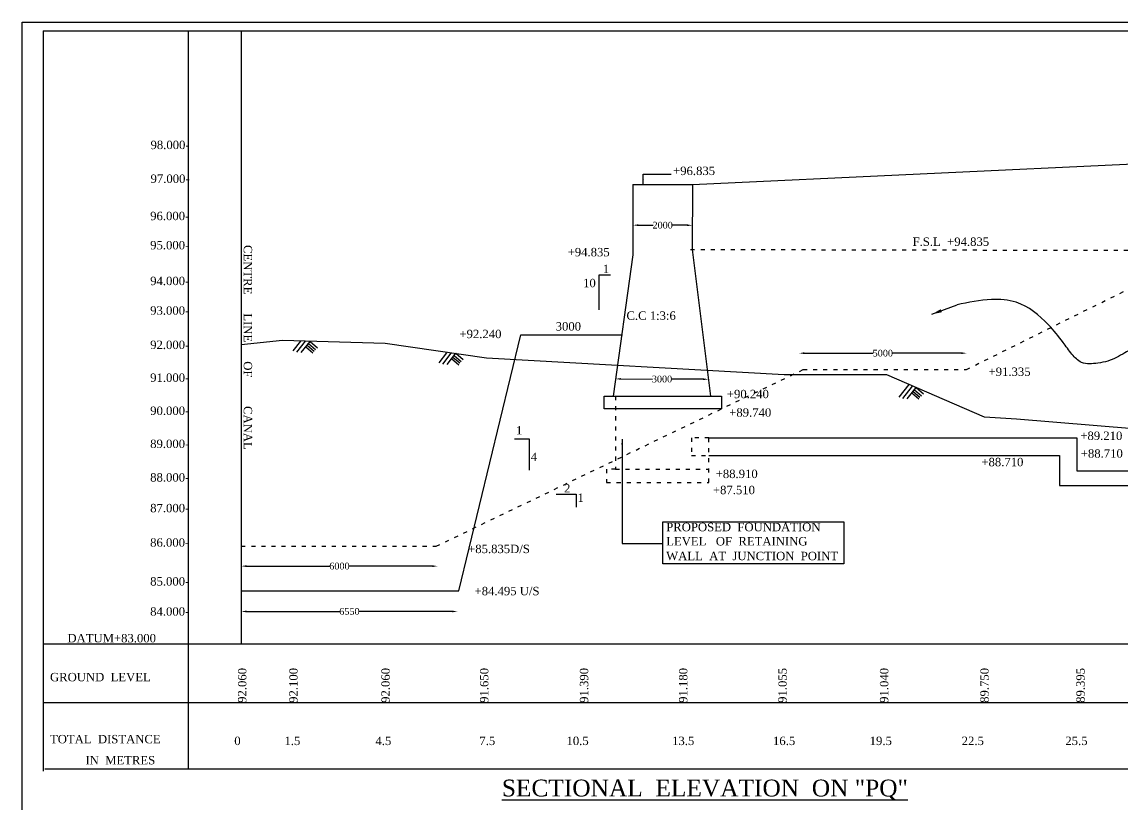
# Model space of a CAD drawing. Header units: millimetres. Extents: x 3743 to 70405, y 1301 to 52870.
# Drawn here: x 3743 to 36522, y 29570 to 52870 of the extents above; entities that cross this region are included whole.
import ezdxf

# ---------------------------------------------------------------- set-up
doc = ezdxf.new("R2010")
doc.units = ezdxf.units.MM
doc.header["$MEASUREMENT"] = 0
doc.header["$PDMODE"] = 66
doc.header["$PDSIZE"] = 170
doc.linetypes.add('ACAD_ISO03W100', pattern=[30, 12, -18])
for name, color, linetype in [('DIM', 5, 'Continuous'), ('DOT LINE', 3, 'ACAD_ISO03W100'), ('DWG. LINE', 1, 'Continuous'), ('HATCH', 2, 'Continuous'), ('TEXT', 7, 'Continuous')]:
    doc.layers.add(name, color=color, linetype=linetype)
doc.layers.add('TITLE', color=7, linetype='Continuous', lineweight=30)
doc.styles.get("Standard").update_dxf_attribs({"font": 'TIMES.TTF', "height": 200})
doc.dimstyles.get("Standard").update_dxf_attribs({"dimtxt": 200, "dimasz": 160, "dimexe": 0.18, "dimexo": 0.0625, "dimgap": 0.09, "dimtad": 0, "dimtih": 1, "dimtoh": 1, "dimdec": 1, "dimzin": 0, "dimdsep": 46, "dimtxsty": 'Standard', "dimcen": 0.09, "dimse1": 1, "dimse2": 1, "dimclrd": 5, "dimclre": 5, "dimclrt": 4, "dimadec": 0, "dimazin": 0, "dimtfac": 1, "dimtdec": 1, "dimtofl": 0, "dimtmove": 0, "dimatfit": 3, "dimfxl": 1, "dimtolj": 1, "dimtzin": 0, "dimarcsym": 0})

# ---------------------------------------------------------------- blocks, each defined once
blk = doc.blocks.new('*D3')
at = {"layer": 'Defpoints', "color": 0}
for p in [(10271, 36785), (16118, 36785), (16118, 36678)]:
    blk.add_point(p, dxfattribs=at)
at = {"layer": 'DIM', "color": 5, "lineweight": -2}
for p, q in [((10431, 36678), (12911, 36678)), ((15958, 36678), (13478, 36678))]:
    blk.add_line(p, q, dxfattribs=at)
at = {"layer": 'DIM', "color": 5}
for points in [[(10431, 36704), (10431, 36651), (10271, 36678)], [(15958, 36704), (15958, 36651), (16118, 36678)]]:
    blk.add_solid(points, dxfattribs=at)
at = {"layer": 'DIM', "color": 4, "insert": (13194, 36678), "char_height": 200, "attachment_point": 5}
blk.add_mtext('\\A1;6000', dxfattribs=at)
blk = doc.blocks.new('*D4')
at = {"layer": 'Defpoints', "color": 0}
for p in [(10271, 35382), (16711, 35382), (16711, 35329)]:
    blk.add_point(p, dxfattribs=at)
at = {"layer": 'DIM', "color": 5, "lineweight": -2}
for p, q in [((10431, 35329), (13207, 35329)), ((16551, 35329), (13775, 35329))]:
    blk.add_line(p, q, dxfattribs=at)
at = {"layer": 'DIM', "color": 5}
for points in [[(10431, 35355), (10431, 35302), (10271, 35329)], [(16551, 35355), (16551, 35302), (16711, 35329)]]:
    blk.add_solid(points, dxfattribs=at)
at = {"layer": 'DIM', "color": 4, "insert": (13491, 35329), "char_height": 200, "attachment_point": 5}
blk.add_mtext('\\A1;6550', dxfattribs=at)
blk = doc.blocks.new('*D5')
at = {"layer": 'Defpoints', "color": 0, "lineweight": 70}
for p in [(21414, 42211), (24182, 42239), (24182, 42201)]:
    blk.add_point(p, dxfattribs=at)
at = {"layer": 'DIM', "color": 5, "lineweight": -2}
for p, q in [((21574, 42248), (22514, 42245)), ((24022, 42239), (23082, 42243))]:
    blk.add_line(p, q, dxfattribs=at)
at = {"layer": 'DIM', "color": 5, "lineweight": 70}
for points in [[(21574, 42275), (21574, 42222), (21414, 42249)], [(24022, 42266), (24022, 42213), (24182, 42239)]]:
    blk.add_solid(points, dxfattribs=at)
at = {"layer": 'DIM', "color": 4, "insert": (22798, 42244), "char_height": 200, "attachment_point": 5}
blk.add_mtext('\\A1;3000', dxfattribs=at)
blk = doc.blocks.new('*D6')
at = {"layer": 'Defpoints', "color": 0, "lineweight": 70}
for p in [(26879, 43028), (31866, 43028), (31866, 43015)]:
    blk.add_point(p, dxfattribs=at)
at = {"layer": 'DIM', "color": 5, "lineweight": -2}
for p, q in [((27039, 43015), (29089, 43015)), ((31706, 43015), (29656, 43015))]:
    blk.add_line(p, q, dxfattribs=at)
at = {"layer": 'DIM', "color": 5, "lineweight": 70}
for points in [[(27039, 43042), (27039, 42988), (26879, 43015)], [(31706, 43042), (31706, 42988), (31866, 43015)]]:
    blk.add_solid(points, dxfattribs=at)
at = {"layer": 'DIM', "color": 4, "insert": (29372, 43015), "char_height": 200, "attachment_point": 5}
blk.add_mtext('\\A1;5000', dxfattribs=at)
blk = doc.blocks.new('*D8')
at = {"layer": 'Defpoints', "color": 0, "lineweight": 70}
for p in [(21934, 46817), (23700, 46822), (23700, 46814)]:
    blk.add_point(p, dxfattribs=at)
at = {"layer": 'DIM', "color": 5, "lineweight": -2}
for p, q in [((22094, 46825), (22530, 46824)), ((23540, 46822), (23104, 46823))]:
    blk.add_line(p, q, dxfattribs=at)
at = {"layer": 'DIM', "color": 5, "lineweight": 70}
for points in [[(22094, 46852), (22093, 46798), (21934, 46825)], [(23540, 46849), (23540, 46795), (23700, 46822)]]:
    blk.add_solid(points, dxfattribs=at)
at = {"layer": 'DIM', "color": 4, "insert": (22817, 46823), "char_height": 200, "attachment_point": 5}
blk.add_mtext('\\A1;2000', dxfattribs=at)

msp = doc.modelspace()

# ---------------------------------------------------------------- linework, layer by layer
at = {"layer": 'DIM'}
msp.add_spline([(36799.8, 43155.54), (36574.23, 43023.4), (36071.4, 42782.03), (35772.23, 42720.29), (35290.88, 42742.45), (35002.95, 42983.82), (34737.12, 43337.94), (34302.92, 43860.83), (33346.48, 44529.02), (32603.31, 44609.47), (31582.85, 44455.77)], degree=3, dxfattribs=at)
at = {"layer": 'DOT LINE', "ltscale": 10}
for points in [[(10271, 37271), (16076.5, 37271), (26998.5, 42526.5), (31858.5, 42526.5), (44968.5, 49036.5)], [(23649, 46103.5), (38998.06, 46071.77)], [(21409.5, 41736), (21409.5, 39562.5), (21147, 39562.5), (21147, 39168), (24193, 39168), (24193, 40497), (23673.5, 40497), (23673.5, 39974), (24193, 39974)], [(21409.5, 39562.5), (24193, 39562.5)]]:
    msp.add_lwpolyline(points, dxfattribs=at)
at = {"layer": 'DWG. LINE'}
for p, q in [((4367.86, 52610.27), (54584.19, 52610.27)), ((4367.86, 52610.27), (4367.86, 30579.09)), ((23702.5, 48030.5), (44968.5, 49036.5)), ((21266.77, 45335.27), (20921.21, 45335.27)), ((20921.21, 45335.27), (20921.21, 44305.4)), ((18403.93, 40461.43), (18841.05, 40461.43)), ((18841.05, 40461.43), (18841.05, 39530.09)), ((19647.12, 38823.95), (20237.94, 38823.95)), ((20237.94, 38823.95), (20237.94, 38435.41))]:
    msp.add_line(p, q, dxfattribs=at)
for points in [[(8689.5, 52610.27), (8689.5, 30641.1)], [(10271, 52610.27), (10271, 34361)], [(21933.5, 48030.5), (21933.5, 45945.5), (21347.51, 41736)], [(21933.5, 48030.5), (23702.5, 48030.5), (23698.52, 46103.4), (24239.35, 41736)], [(10271, 35944.5), (16748.5, 35944.5), (18594.5, 43564), (21619, 43564)], [(36836.5, 40766), (33354.5, 41047), (32399.5, 41110), (29491.5, 42368), (26432.5, 42368), (17572, 42870), (14551.5, 43300.5), (11493.5, 43392.5), (10271, 43268)], [(24193, 40497), (35152, 40497), (35152, 39513.5), (47571, 39513.5), (47571, 39078)], [(24193, 39974), (34630.5, 39974), (34630.5, 39078), (47571, 39078)], [(4401, 34361), (51304.5, 34361), (51304.5, 30641.1)], [(51304.5, 32609.5), (4382.5, 32609.5)], [(4427.04, 30641.1), (51348.72, 30641.1)]]:
    msp.add_lwpolyline(points, dxfattribs=at)
for points in [[(21080, 41736), (24565.65, 41736), (24565.65, 41355.85), (21080, 41355.85)], [(22822.58, 37999.42), (28206.43, 37999.42), (28206.43, 36745.16), (22822.58, 36745.16)]]:
    msp.add_lwpolyline(points, close=True, dxfattribs=at)
at = {"layer": 'HATCH'}
for p, q in [((11819.42, 43083.69), (12048.32, 43375.81)), ((11928.53, 43046.21), (12183.61, 43371.74)), ((12058.1, 43032.59), (12320.62, 43367.62)), ((12271.21, 43304.55), (12481.29, 43123.92)), ((12320.62, 43367.62), (12540.72, 43178.36)), ((12195.96, 43208.52), (12405.85, 43028.05)), ((12232.56, 43255.23), (12436.38, 43079.97)), ((16158.22, 42728.72), (16387.12, 43020.84)), ((16267.33, 42691.25), (16522.41, 43016.77)), ((16396.9, 42677.62), (16659.42, 43012.65)), ((16610.01, 42949.59), (16820.08, 42768.95)), ((16659.42, 43012.65), (16879.52, 42823.4)), ((16534.76, 42853.56), (16744.65, 42673.09)), ((16571.35, 42900.26), (16775.18, 42725.01)), ((29861.32, 41707.31), (30154.35, 42081.25)), ((29970.43, 41669.83), (30257.76, 42036.51)), ((30100, 41656.21), (30362.53, 41991.24)), ((30362.53, 41991.24), (30582.63, 41801.98)), ((30237.87, 41832.14), (30447.76, 41651.67)), ((30274.46, 41878.85), (30478.28, 41703.59)), ((30313.11, 41928.17), (30523.19, 41747.53))]:
    msp.add_line(p, q, dxfattribs=at)
at = {"layer": 'TITLE'}
msp.add_lwpolyline([(3743.03, 52869.78), (70345.6, 52869.78), (70345.6, 1300.79), (3743.03, 1300.79)], close=True, dxfattribs=at)

# ---------------------------------------------------------------- texts
at = {"layer": 'TEXT'}
for s, p in [('98.000-', (7568.99, 49088.23)), ('+96.835', (23126.51, 48315.77)), ('97.000-', (7569.4, 48082.88)), ('96.000-', (7559.08, 46973.85)), ('95.000-', (7559.08, 46104.79)), ('F.S.L  +94.835', (30257.85, 46207.8)), ('+94.835', (19988.68, 45897.88)), ('1', (21032.81, 45397.64)), ('94.000-', (7559.08, 45040.44)), ('10', (20448.55, 44977.64)), ('93.000-', (7559.08, 44159.87)), ('C.C 1:3:6', (21739.94, 44008.21)), ('3000', (19631.84, 43688.79)), ('+92.240', (16766.43, 43462.35)), ('92.000-', (7559.08, 43138.16)), ('91.000-', (7559.08, 42161.66)), ('+91.335', (32519.62, 42337.92)), ('+90.240', (24728.32, 41674.89)), ('90.000-', (7559.08, 41177.05)), ('+89.740', (24798.73, 41124.92)), ('1', (18450.87, 40595.33)), ('+89.210', (35252.12, 40432.57)), ('89.000-', (7559.08, 40192.78)), ('4', (18891.2, 39807.8)), ('+88.710', (35266.35, 39906.47)), ('+88.710', (32306.14, 39650.53)), ('88.000-', (7559.08, 39194.83)), ('+88.910', (24396.27, 39298.79)), ('2', (19880.93, 38869.48)), ('+87.510', (24313.06, 38819.16)), ('1', (20283.24, 38589.55)), ('87.000-', (7559.08, 38280.65)), ('PROPOSED  FOUNDATION', (22922.58, 37716.17)), ('86.000-', (7557.84, 37256.55)), ('LEVEL   OF  RETAINING', (22922.58, 37293.73)), ('+85.835D/S', (17024.6, 37065.38)), ('WALL  AT  JUNCTION  POINT', (22922.58, 36854.9)), ('85.000-', (7559.08, 36100.2)), ('+84.495 U/S', (17216.92, 35811.49)), ('84.000-', (7559.08, 35204.21)), ('DATUM+83.000', (5095.44, 34409.03)), ('GROUND  LEVEL', (4576.39, 33250.85)), ('TOTAL  DISTANCE', (4576.39, 31405.26)), ('0', (10063.53, 31353.08)), ('1.5', (11557.31, 31353.08)), ('4.5', (14265.94, 31353.08)), ('7.5', (17358.45, 31353.08)), ('10.5', (19954.49, 31353.08)), ('13.5', (23097.73, 31353.08)), ('16.5', (26102.1, 31353.08)), ('19.5', (28980.35, 31353.08)), ('22.5', (31719.13, 31353.08)), ('25.5', (34806.5, 31353.08)), ('IN  METRES', (5632.21, 30777.59))]:
    msp.add_text(s, height=250, dxfattribs=at).set_placement(p)
for s, rotation, p in [('CENTRE      LINE      OF         CANAL', 270, (10344.13, 46235.03)), ('92.060', 90, (10422.64, 32609.5)), ('92.100', 90, (11947.86, 32609.5)), ('92.060', 90, (14692.5, 32609.5)), ('91.650', 90, (17628.09, 32609.5)), ('91.390', 90, (20601.64, 32609.5)), ('91.180', 90, (23552.44, 32609.5)), ('91.055', 90, (26508.45, 32609.5)), ('91.040', 90, (29535.3, 32609.5)), ('89.750', 90, (32524.08, 32609.5)), ('89.395', 90, (35383.62, 32609.5))]:
    msp.add_text(s, height=250, rotation=rotation, dxfattribs=at).set_placement(p)
at = {"layer": 'TITLE'}
msp.add_text('%%USECTIONAL  ELEVATION  ON "PQ"', height=500, dxfattribs=at).set_placement((18028.75, 29824.92))

# ---------------------------------------------------------------- dimensions: what is measured, and where the dimension line sits
at = {"layer": 'DIM'}
for p1, p2, distance, text, picture, middle in [((21933.5, 46817.31), (23699.98, 46813.66), 7.99, '2000', '*D8', (22816.76, 46823.47)), ((26879.2, 43027.57), (31865.74, 43027.57), -12.41, '5000', '*D6', (29372.47, 43015.16)), ((21413.64, 42211.01), (24181.8, 42200.76), 38.01, '3000', '*D5', (22797.86, 42243.89)), ((10271, 36784.93), (16117.83, 36784.93), -107.26, '6000', '*D3', (13194.42, 36677.67)), ((10271, 35381.96), (16711.11, 35381.96), -53.41, '6550', '*D4', (13491.06, 35328.54))]:
    dim = msp.add_aligned_dim(p1=p1, p2=p2, distance=distance, text=text, dimstyle='Standard', dxfattribs=at)
    dim.commit()
    dim.dimension.update_dxf_attribs({"geometry": picture, "text_midpoint": middle})

# ---------------------------------------------------------------- leaders
for points, override in [([(22232.46, 48030.5), (22232.46, 48345.61), (23074.92, 48345.61)], {"dimgap": 0.09, "dimtad": 0}), ([(30831.5, 44172.75), (31582.85, 44455.77)], {"dimasz": 300, "dimgap": 0.09, "dimtad": 0}), ([(21609.58, 40452.46), (21609.58, 37346.82), (22822.58, 37346.82)], {"dimgap": 0.09, "dimtad": 0})]:
    msp.add_leader(points, dimstyle='Standard', override=override, dxfattribs=at)

doc.saveas('drawing.dxf')
